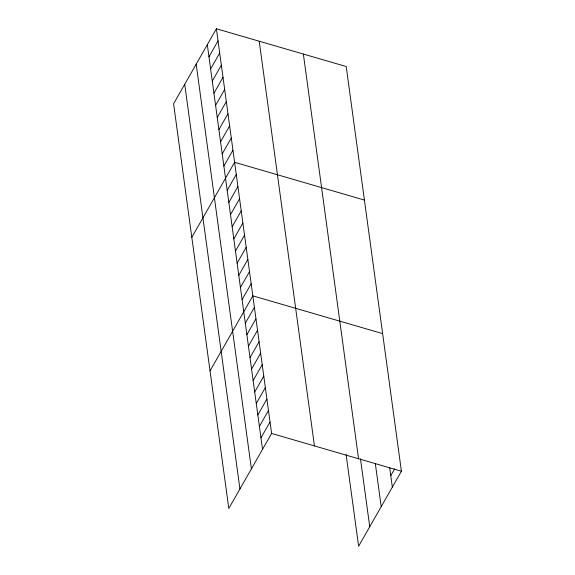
<?xml version="1.0" encoding="UTF-8"?>
<svg xmlns="http://www.w3.org/2000/svg" width="575" height="575" viewBox="0 0 575 575"><rect width="100%" height="100%" fill="white"/><g stroke="black" fill="none" stroke-linecap="round" stroke-linejoin="round"><path stroke-width="0.86" d="M216.387 28.75L173.593 103.78L228.8 508.48L271.601 433.449L216.387 28.75L346.2 66.52L401.408 471.22L358.613 546.25L346.1 454.516M208.969 56.803L218.04 40.89M210.623 68.942L219.7 53.029M212.283 81.082L221.353 65.176M213.936 93.222L223.014 77.316M215.596 105.369L224.667 89.456M217.249 117.508L226.327 101.595M218.91 129.648L227.98 113.735M220.563 141.788L229.641 125.882M222.216 153.928L231.294 138.022M223.876 166.074L232.954 150.161M191.813 237.331L234.607 162.301L364.421 200.071M227.19 190.354L236.26 174.441M228.843 202.493L237.921 186.58M230.503 214.633L239.574 198.727M232.156 226.773L241.234 210.867M233.817 238.92L242.887 223.007M235.47 251.059L244.548 235.146M237.13 263.199L246.201 247.286M238.783 275.339L247.861 259.433M240.436 287.478L249.514 271.572M242.097 299.625L251.174 283.712M210.033 370.882L252.827 295.852L382.641 333.622M245.317 323.229L254.394 307.316M246.883 334.7L255.954 318.787M248.443 346.164L257.521 330.251M250.01 357.628L259.088 341.723M251.577 369.1L260.647 353.187M253.137 380.564L262.214 364.651M254.703 392.028L263.781 376.122M256.27 403.499L265.341 387.586M257.83 414.963L266.908 399.05M259.397 426.427L268.467 410.521M260.957 437.898L270.034 421.985M390.77 475.662L394.658 468.848M271.601 433.449L401.408 471.22M389.685 467.727L392.337 487.133M375.31 463.421L381.203 506.64M360.475 458.821L369.739 526.743M303.363 54.057L358.57 458.757M259.224 41.213L314.439 445.912M207.309 44.663L262.523 449.363M196.183 64.17L251.397 468.869M184.719 84.273L239.933 488.973"/></g></svg>
